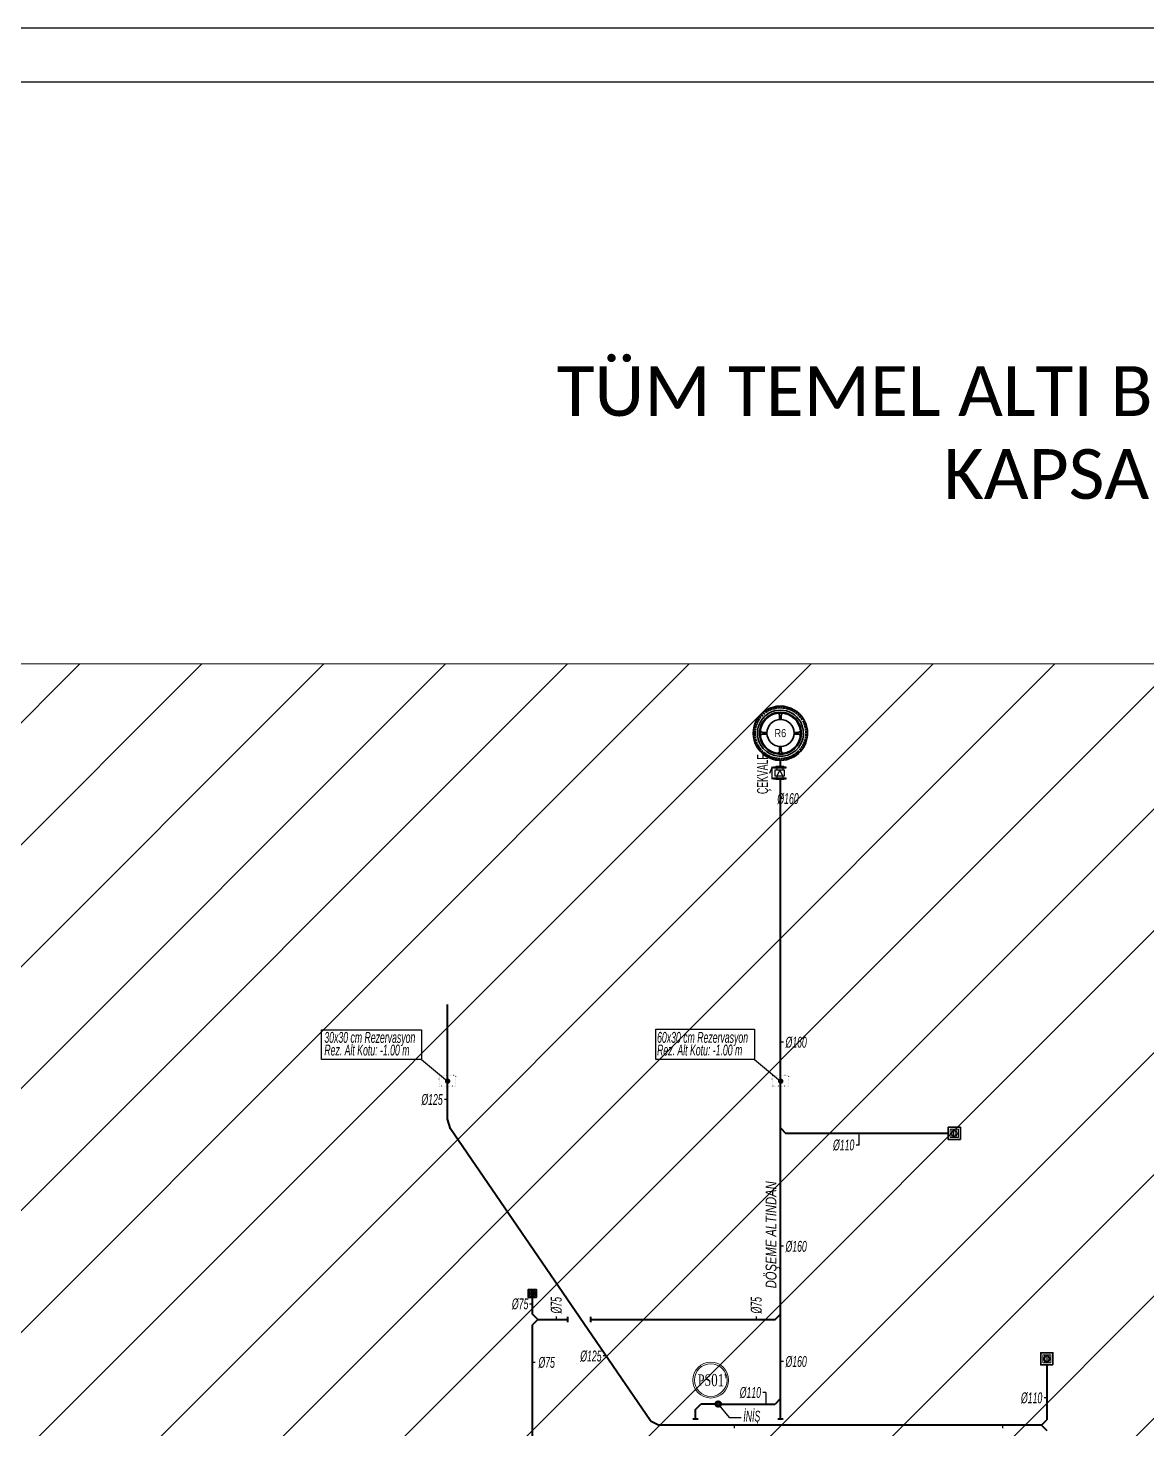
# Model space of a CAD drawing. Header units: centimetres. Extents: x 372964 to 529194, y 28783 to 59011.
# Drawn here: x 485205 to 487266, y 56431 to 59011 of the extents above; entities that cross this region are included whole.
import ezdxf
from ezdxf.enums import TextEntityAlignment as Align

# ---------------------------------------------------------------- set-up
doc = ezdxf.new("R2010")
doc.units = ezdxf.units.CM
doc.linetypes.add('DOT', pattern=[0.25, 0, -0.25])
doc.layers.get('0').update_dxf_attribs({"lineweight": 9})
for name, color, linetype, lineweight in [('0-KRCN REZ.', 4, 'Continuous', 30), ('0-KRCN-IST-YAZI', 81, 'Continuous', 30), ('0-KRCN-SHT-PİSSU-BORU', 220, 'PISSU_LINE50', 40), ('0-KRCN-SHT-ROGAR', 151, 'Continuous', 35), ('0-KRCN-SHT-SÜZGEÇBANYO', 171, 'Continuous', 35), ('0-KRCN-SHT-YAZI-KOLADI-PİSSU', 1, 'Continuous', 35), ('0-KRCN-SHT-YAZI-ÇAP-PİSSU', 41, 'Continuous', 30), ('0-KRCN-SHT-ÇEKVALF', 4, 'Continuous', 25), ('0-KRCN-Z-ANTET', 71, 'Continuous', 30)]:
    doc.layers.add(name, color=color, linetype=linetype, lineweight=lineweight)
doc.styles.add('MUF', font='isocpeur.ttf')
doc.styles.add('style2', font='ARIALN.TTF', dxfattribs={"height": 0.1})
doc.styles.add('TROMANT', font='arial.ttf', dxfattribs={"width": 0.8})
doc.styles.add('YAZI', font='times.ttf')
doc.styles.add('ÇAP-2', font='ARIALNBI.TTF')
doc.linetypes.add('PISSU_LINE50', pattern='A,50,-10,["C",MUF,S=10,R=0,X=1,Y=-5],0', length=60)

# ---------------------------------------------------------------- blocks, each defined once
blk = doc.blocks.new('A$C354C280E')
at = {"layer": '0-KRCN-SHT-YAZI-KOLADI-PİSSU', "color": 6, "lineweight": 20}
for radius in [22, 20]:
    blk.add_circle((0, 0), radius, dxfattribs=at)
at = {"layer": '0-KRCN-SHT-YAZI-KOLADI-PİSSU', "color": 6, "style": 'YAZI', "width": 0.7}
blk.add_text('PS', height=14, rotation=360, dxfattribs=at).set_placement((0.6, 0), align=Align.MIDDLE_RIGHT)
blk.add_attdef('99', text='', height=14, rotation=360, dxfattribs=at).set_placement((0.6, 0), align=Align.MIDDLE_LEFT)
blk = doc.blocks.new('0-MEK-SHT-SÜZGEÇ BANYO-1')
at = {"layer": '0-KRCN-SHT-SÜZGEÇBANYO', "color": 120, "lineweight": 20}
for p, q in [((-5, -4.5), (5, -4.5)), ((-5, -6.5), (5, -6.5)), ((-5, -8.5), (5, -8.5)), ((-5, -10.5), (5, -10.5))]:
    blk.add_line(p, q, dxfattribs=at)
at = {"layer": '0-KRCN-SHT-SÜZGEÇBANYO'}
blk.add_lwpolyline([(-7.5, 0), (7.5, 0), (7.5, -15), (-7.5, -15)], close=True, dxfattribs=at)
at = {"layer": '0-KRCN-SHT-SÜZGEÇBANYO', "color": 120, "lineweight": 20}
blk.add_lwpolyline([(-5, -2.5), (5, -2.5), (5, -12.5), (-5, -12.5)], close=True, dxfattribs=at)
at = {"layer": '0-KRCN-SHT-SÜZGEÇBANYO'}
blk.add_circle((0, -7.5), 3.5, dxfattribs=at)
blk = doc.blocks.new('G$CAA6DA624')
at = {"layer": '0-KRCN-SHT-YAZI-ÇAP-PİSSU', "linetype": 'Continuous'}
blk.add_lwpolyline([(0, 54.6), (184, 54.6), (184, -0.1), (0, 0)], close=True, dxfattribs=at)
at = {"layer": '0-KRCN-SHT-YAZI-ÇAP-PİSSU', "linetype": 'Continuous', "style": 'ÇAP-2', "width": 0.7}
for s, p in [('30x30 cm Rezervasyon', (5.1, 30.7)), ('Rez. Alt Kotu: -1.00 m', (5.1, 7.4))]:
    blk.add_text(s, height=20, dxfattribs=at).set_placement(p)
blk = doc.blocks.new('G$CD316F46C')
at = {"layer": '0-KRCN-SHT-ROGAR'}
for p, q in [((-38.2, 25.5), (-40.7, 27.1)), ((-36.4, 28.1), (-38.8, 29.9)), ((-35.4, 29.3), (-37.7, 31.2)), ((-33.3, 31.7), (-35.5, 33.8)), ((-32.2, 32.8), (-34.3, 35)), ((-29.8, 35), (-31.8, 37.3)), ((-28.6, 36), (-30.5, 38.3)), ((-26.1, 37.9), (-27.8, 40.4)), ((-24.8, 38.7), (-26.4, 41.3)), ((-22, 40.4), (-23.4, 43)), ((-20.6, 41.1), (-22, 43.8)), ((-17.7, 42.4), (-18.9, 45.2)), ((-16.3, 43), (-17.3, 45.8)), ((-13.2, 44), (-14.1, 46.9)), ((-11.7, 44.4), (-12.5, 47.4)), ((-8.6, 45.1), (-9.1, 48.1)), ((-7.1, 45.4), (-7.5, 48.4)), ((-3.9, 45.8), (-4.1, 48.8)), ((-2.3, 45.9), (-2.5, 48.9)), ((0.9, 45.9), (1, 48.9)), ((2.4, 45.8), (2.6, 48.8)), ((5.6, 45.5), (6, 48.5)), ((7.2, 45.3), (7.6, 48.3)), ((10.3, 44.7), (11, 47.6)), ((11.8, 44.3), (12.6, 47.2)), ((14.9, 43.3), (15.9, 46.2)), ((16.3, 42.8), (17.4, 45.6)), ((19.3, 41.5), (20.6, 44.2)), ((20.7, 40.8), (22, 43.5)), ((23.5, 39.2), (25, 41.8)), ((24.8, 38.4), (26.4, 40.9)), ((27.4, 36.6), (29.2, 38.9)), ((28.6, 35.6), (30.5, 37.9)), ((31, 33.5), (33.1, 35.7)), ((32.1, 32.4), (34.3, 34.5)), ((34.3, 30), (36.6, 32)), ((35.3, 28.8), (37.6, 30.7)), ((37.2, 26.2), (39.7, 28)), ((38.1, 25), (40.6, 26.6)), ((-45.7, 2.7), (-48.7, 2.8)), ((-45.6, 4.2), (-48.6, 4.5)), ((-45.2, 7.4), (-48.2, 7.9)), ((-44.9, 8.9), (-47.9, 9.5)), ((-44.2, 12.1), (-47.1, 12.8)), ((-43.8, 13.5), (-46.7, 14.4)), ((-42.8, 16.6), (-45.6, 17.7)), ((-42.2, 18), (-45, 19.2)), ((-40.8, 20.9), (-43.5, 22.3)), ((-40.1, 22.3), (-42.8, 23.8)), ((-39.1, 24.2), (-41.6, 25.7)), ((39.7, 22.2), (42.3, 23.6)), ((40.4, 20.8), (43.1, 22.2)), ((41.7, 17.9), (44.5, 19.1)), ((42.3, 16.5), (45.1, 17.5)), ((43.3, 13.4), (46.2, 14.3)), ((43.8, 11.9), (46.7, 12.7)), ((44.5, 8.8), (47.4, 9.3)), ((44.7, 7.3), (47.7, 7.7)), ((45.1, 4.1), (48.1, 4.3)), ((45.2, 2.5), (48.2, 2.7)), ((-45.7, -0.6), (-48.7, -0.6)), ((-45.7, -2.1), (-48.7, -2.3)), ((-45.4, -5.3), (-48.4, -5.7)), ((-45.1, -6.8), (-48.1, -7.3)), ((-44.5, -10), (-47.5, -10.7)), ((-44.1, -11.5), (-47, -12.3)), ((-43.2, -14.6), (-46, -15.5)), ((-42.7, -16), (-45.5, -17.1)), ((-41.4, -19), (-44.1, -20.2)), ((-40.7, -20.3), (-43.4, -21.7)), ((-39.1, -23.2), (-41.7, -24.7)), ((-38.3, -24.5), (-40.8, -26.1)), ((37.1, -25.5), (39.6, -27.2)), ((38, -24.2), (40.5, -25.8)), ((40.1, -20.5), (42.8, -21.9)), ((40.8, -19.1), (43.5, -20.4)), ((42.1, -16.1), (44.9, -17.2)), ((42.6, -14.7), (45.5, -15.7)), ((43.6, -11.6), (46.5, -12.4)), ((44, -10.1), (46.9, -10.8)), ((44.6, -7), (47.6, -7.5)), ((44.8, -5.4), (47.8, -5.8)), ((45.2, -0.7), (48.2, -0.8)), ((45.2, -2.2), (48.2, -2.4)), ((-36.5, -27.1), (-38.9, -28.9)), ((-35.5, -28.3), (-37.8, -30.2)), ((-33.4, -30.7), (-35.6, -32.8)), ((-32.3, -31.8), (-34.4, -34)), ((-29.9, -34), (-31.9, -36.3)), ((-28.8, -35), (-30.6, -37.4)), ((-26.2, -36.9), (-27.9, -39.4)), ((-24.9, -37.8), (-26.5, -40.3)), ((-22.1, -39.4), (-23.6, -42.1)), ((-20.8, -40.2), (-22.1, -42.8)), ((-17.8, -41.5), (-19, -44.3)), ((-16.4, -42.1), (-17.5, -44.9)), ((-13.4, -43.1), (-14.2, -46)), ((-11.9, -43.5), (-12.6, -46.4)), ((-8.7, -44.2), (-9.3, -47.2)), ((-7.2, -44.5), (-7.7, -47.5)), ((-4, -44.9), (-4.3, -47.9)), ((-2.5, -45), (-2.6, -48)), ((0.7, -45), (0.8, -48)), ((2.3, -45), (2.5, -48)), ((5.5, -44.7), (5.9, -47.7)), ((7, -44.5), (7.5, -47.4)), ((10.2, -43.8), (10.9, -46.8)), ((11.7, -43.5), (12.5, -46.4)), ((14.7, -42.5), (15.7, -45.3)), ((16.2, -42), (17.3, -44.8)), ((19.1, -40.7), (20.4, -43.4)), ((20.5, -40), (21.9, -42.7)), ((23.3, -38.4), (24.9, -41)), ((24.7, -37.6), (26.3, -40.1)), ((27.3, -35.8), (29.1, -38.2)), ((28.5, -34.8), (30.4, -37.1)), ((30.9, -32.7), (33, -34.9)), ((32, -31.6), (34.2, -33.7)), ((34.2, -29.3), (36.5, -31.2)), ((35.2, -28.1), (37.5, -30))]:
    blk.add_line(p, q, dxfattribs=at)
at = {"layer": '0-KRCN-SHT-ROGAR', "color": 120}
for p, q in [((-1.7, 24.9), (-1.7, 33.1)), ((1.4, 25), (1.4, 33.1)), ((-24.9, 2), (-32.9, 2)), ((24.9, 1.9), (32.4, 1.9)), ((-25, -1.1), (-32.9, -1.1)), ((-1.8, -24.9), (-1.8, -32.2)), ((1.3, -25), (1.3, -32.2)), ((25, -1.2), (32.4, -1.2))]:
    blk.add_line(p, q, dxfattribs=at)
blk.add_circle((0, 0), 25, dxfattribs=at)
at = {"layer": '0-KRCN-SHT-ROGAR'}
for radius, start, end in [(50, 329.911, 149.911), (48.5, 146.6265, 148.5734), (48.5, 140.6265, 142.5734), (42.5, 329.911, 149.911), (48.5, 134.6265, 136.5734), (48.5, 128.6265, 130.5734), (48.5, 122.6265, 124.5734), (48.5, 116.6265, 118.5734), (48.5, 110.6265, 112.5734), (48.5, 104.6265, 106.5734), (48.5, 98.6265, 100.5734), (48.5, 92.6265, 94.5734), (48.5, 86.6265, 88.5734), (48.5, 80.6265, 82.5734), (48.5, 74.6265, 76.5734), (48.5, 68.6265, 70.5734), (48.5, 62.6265, 64.5734), (48.5, 56.6265, 58.5734), (48.5, 50.6265, 52.5734), (48.5, 44.6265, 46.5734), (48.5, 38.6265, 40.5734), (48.5, 32.6265, 34.5734), (50, 149.911, 329.911), (48.5, 175.2486, 177.1955), (48.5, 169.2486, 171.1955), (48.5, 163.2486, 165.1955), (48.5, 157.2486, 159.1955), (48.5, 151.2486, 153.1955), (42.5, 149.911, 329.911), (38.7, 149.911, 329.911), (37.2, 149.911, 329.911), (48.5, 26.6265, 28.5734), (48.5, 20.6265, 22.5734), (48.5, 14.6265, 16.5734), (48.5, 8.6265, 10.5734), (48.5, 2.6265, 4.5734), (48.5, 181.2486, 183.1955), (48.5, 187.2486, 189.1955), (48.5, 193.2486, 195.1955), (48.5, 199.2486, 201.1955), (48.5, 205.2486, 207.1955), (48.5, 211.2486, 213.1955), (48.5, 332.6265, 334.5734), (48.5, 338.6265, 340.5734), (48.5, 344.6265, 346.5734), (48.5, 350.6265, 352.5734), (48.5, 356.6265, 358.5734), (48.5, 217.2486, 219.1955), (48.5, 223.2486, 225.1955), (48.5, 229.2486, 231.1955), (48.5, 235.2486, 237.1955), (48.5, 241.2486, 243.1955), (48.5, 247.2486, 249.1955), (48.5, 253.2486, 255.1955), (48.5, 259.2486, 261.1955), (48.5, 265.2486, 267.1955), (48.5, 271.2486, 273.1955), (48.5, 277.2486, 279.1955), (48.5, 283.2486, 285.1955), (48.5, 289.2486, 291.1955), (48.5, 295.2486, 297.1955), (48.5, 301.2486, 303.1955), (48.5, 307.2486, 309.1955), (48.5, 313.2486, 315.1955), (48.5, 319.2486, 321.1955), (48.5, 325.2486, 327.1955)]:
    blk.add_arc((-0.3, 0.4), radius, start, end, dxfattribs=at)
at = {"layer": '0-KRCN-SHT-ROGAR', "color": 120}
for centre, radius, start, end in [((-0.3, 0.4), 38.7, 329.911, 149.911), ((-0.3, 0.4), 37.2, 329.911, 149.911), ((-6.2, 33.1), 4.52, 359.911, 71.7708), ((5.9, 33), 4.52, 108.3327, 179.911), ((-32.9, 6.5), 4.52, 198.0512, 269.911), ((32.4, 6.4), 4.52, 269.911, 341.7708), ((-32.9, -5.6), 4.52, 89.911, 161.4893), ((32.4, -5.7), 4.52, 18.3327, 89.911), ((-6.3, -32.2), 4.52, 288.0512, 359.911), ((5.8, -32.2), 4.52, 179.911, 251.4893)]:
    blk.add_arc(centre, radius, start, end, dxfattribs=at)
blk = doc.blocks.new('G$CADAFA931')
blk.add_wipeout([(-2, 4.8), (-1.7, 4.8), (-1.7, 7.5), (0, 7.5), (0, 3.7), (2.2, 3.7), (2.2, 5.6), (9.8, 5.6), (9.8, 3.7), (12, 3.7), (12, 7.5), (13.7, 7.5), (13.7, 4.8), (14, 4.8), (14, -4.8), (13.7, -4.8), (13.7, -7.5), (12, -7.5), (12, -3.7), (9.8, -3.7), (9.8, -5.6), (2.2, -5.6), (2.2, -3.7), (0, -3.7), (0, -7.5), (-1.7, -7.5), (-1.7, -4.8), (-2, -4.8)]).dxf.layer = '0-KRCN-SHT-ÇEKVALF'
at = {"layer": '0-KRCN-SHT-ÇEKVALF'}
for p, q in [((2.2, 3.7), (0, 3.7)), ((2.2, 3.7), (9.8, 0)), ((9.8, 0), (2.2, -3.7)), ((12, 3.7), (9.8, 3.7)), ((-1.7, -9.2), (13.7, -9.2)), ((2.2, -3.7), (0, -3.7)), ((13.7, -9.2), (5.5, -12.8)), ((9.8, 0), (9.8, 0)), ((12, -3.7), (9.8, -3.7))]:
    blk.add_line(p, q, dxfattribs=at)
for points in [[(-1.7, 4.8), (-2, 4.8), (-2, -4.8), (-1.7, -4.8)], [(5.2, -5.6), (9.8, -5.6), (9.8, 5.6), (2.2, 5.6), (2.2, -5.6), (5.2, -5.6)], [(13.7, 4.8), (14, 4.8), (14, -4.8), (13.7, -4.8)]]:
    blk.add_lwpolyline(points, dxfattribs=at)
for points in [[(-1.7, 7.5), (-1.7, -7.5), (0, -7.5), (0, 7.5)], [(12, 7.5), (12, -7.5), (13.7, -7.5), (13.7, 7.5)]]:
    blk.add_lwpolyline(points, close=True, dxfattribs=at)

msp = doc.modelspace()

# ---------------------------------------------------------------- hatches: boundary and pattern name
h = msp.add_hatch()
h.set_pattern_fill('ANSI31', color=8, scale=50, style=0)
h.paths.add_polyline_path([(475400, 51640), (498580, 51640), (498580, 57840), (475400, 57840)])
at = {"layer": '0-KRCN-SHT-PİSSU-BORU'}
h = msp.add_hatch(dxfattribs=at)
h.set_pattern_fill('ANSI37', color=256, scale=0.2, angle=180)
h.set_pattern_definition([(45, (483098.7708, 64882.0681), (-0.449012806, 0.449012806), []), (135, (483098.7708, 64882.0681), (-0.449012806, -0.449012806), [])])
h.paths.add_polyline_path([(486479.015, 56476.932, 1), (486473.015, 56476.932, 1)])
h.paths.add_polyline_path([(486481.015, 56476.932, 1), (486471.015, 56476.932, 1)])
at = {"layer": '0-KRCN-SHT-YAZI-ÇAP-PİSSU', "linetype": 'Continuous'}
h = msp.add_hatch(color=256, dxfattribs=at)
h.dxf.hatch_style = 1
edge = h.paths.add_edge_path()
edge.add_arc((485977.549, 57071.579), 5, -90, 270, ccw=False)
h = msp.add_hatch(color=256, dxfattribs=at)
h.dxf.hatch_style = 1
edge = h.paths.add_edge_path()
edge.add_arc((486591.119, 57071.579), 5, -90, 270, ccw=False)

# ---------------------------------------------------------------- linework, layer by layer
at = {"color": 8}
msp.add_lwpolyline([(498580, 51640), (475400, 51640), (475400, 57840), (498580, 57840)], close=True, dxfattribs=at)
at = {"layer": '0-KRCN REZ.', "linetype": 'DOT', "ltscale": 10}
for points in [[(485992.002, 57062.563), (485962.002, 57062.563), (485962.002, 57082.563), (485992.002, 57082.563)], [(486605.572, 57062.563), (486575.572, 57062.563), (486575.572, 57082.563), (486605.572, 57082.563)]]:
    msp.add_lwpolyline(points, close=True, dxfattribs=at)
at = {"layer": '0-KRCN-SHT-PİSSU-BORU'}
for p, q in [((486590.572, 56449.425), (486590.572, 57662.403)), ((486590.572, 56985.399), (486600.572, 56975.399)), ((486899.596, 56975.399), (486600.572, 56975.399)), ((486133.59, 56642.53), (486133.59, 56680.476)), ((486143.59, 56632.53), (486133.59, 56642.53)), ((486580.572, 56632.53), (486590.572, 56642.53)), ((486143.59, 56632.53), (486133.59, 56622.53)), ((486133.59, 56085.262), (486133.59, 56622.53)), ((486143.59, 56632.53), (486198.809, 56632.53)), ((486241.5, 56632.53), (486580.572, 56632.53)), ((486590.572, 56486.932), (486580.572, 56476.932)), ((486433.915, 56466.932), (486443.915, 56476.932)), ((486433.915, 56449.425), (486433.915, 56466.932)), ((486471.015, 56476.932), (486443.915, 56476.932)), ((486481.015, 56476.932), (486580.572, 56476.932))]:
    msp.add_line(p, q, dxfattribs=at)
at = {"layer": '0-KRCN-SHT-PİSSU-BORU', "color": 2}
for p, q in [((485977.002, 57001.885), (485977.002, 57212.563)), ((486351.487, 56446.199), (485982.661, 56983.64)), ((487081.557, 56549.036), (487081.557, 56447.954)), ((486351.487, 56446.199), (486367.145, 56437.954)), ((487071.557, 56437.954), (486367.145, 56437.954))]:
    msp.add_line(p, q, dxfattribs=at)
at = {"layer": '0-KRCN-SHT-PİSSU-BORU', "color": 3}
for p, q in [((485982.661, 56983.64), (485977.002, 57001.885)), ((487071.557, 56437.954), (487081.557, 56447.954)), ((487071.557, 56437.954), (487081.557, 56427.954))]:
    msp.add_line(p, q, dxfattribs=at)
at = {"layer": '0-KRCN-SHT-PİSSU-BORU', "color": 4}
for p, q in [((486198.809, 56627.53), (486198.809, 56637.53)), ((486241.5, 56627.53), (486241.5, 56637.53)), ((486428.915, 56449.425), (486438.915, 56449.425)), ((486585.572, 56449.425), (486595.572, 56449.425))]:
    msp.add_line(p, q, dxfattribs=at)
at = {"layer": '0-KRCN-SHT-PİSSU-BORU'}
for radius in [5, 3]:
    msp.add_circle((486476.015, 56476.932), radius, dxfattribs=at)
at = {"layer": '0-KRCN-SHT-YAZI-ÇAP-PİSSU', "linetype": 'Continuous'}
for p, q in [((486595.928, 57592.27), (486590.582, 57592.27)), ((486595.928, 57143.566), (486590.582, 57143.566)), ((485929.326, 57111.449), (485977.002, 57071.404)), ((486542.896, 57111.449), (486590.572, 57071.404)), ((485977.002, 57037.951), (485971.656, 57037.951)), ((486735.328, 56954.006), (486735.328, 56975.399)), ((486735.328, 56954.006), (486729.982, 56954.006)), ((486595.928, 56767.581), (486590.582, 56767.581)), ((486128.244, 56661.503), (486133.59, 56661.503)), ((486177.553, 56637.876), (486177.553, 56632.53)), ((486545.903, 56637.876), (486545.903, 56632.53)), ((486269.658, 56565.437), (486264.312, 56565.437)), ((486138.936, 56553.702), (486133.59, 56553.702)), ((486595.928, 56555.527), (486590.582, 56555.527)), ((486563.419, 56498.325), (486558.073, 56498.325)), ((486563.419, 56498.325), (486563.419, 56476.932)), ((487081.557, 56488.221), (487076.211, 56488.221)), ((486476.015, 56476.932), (486495.832, 56452.346)), ((486495.832, 56452.346), (486518.361, 56452.346)), ((486505.57, 56437.954), (486505.57, 56432.608)), ((486999.921, 56437.954), (486999.921, 56432.608))]:
    msp.add_line(p, q, dxfattribs=at)
at = {"layer": '0-KRCN-SHT-YAZI-ÇAP-PİSSU', "linetype": 'Continuous', "elevation": 0}
msp.add_lwpolyline([(486360.831, 57167.68), (486542.896, 57167.627), (486542.896, 57111.449), (486360.831, 57111.503)], close=True, dxfattribs=at)
at = {"layer": '0-KRCN-Z-ANTET'}
for points in [[(405464.066, 50011.261), (529193.918, 50011.261), (529193.918, 59011.261), (405464.066, 59011.261)], [(470564.066, 50111.261), (502064.066, 50111.261), (502064.066, 58911.261), (470564.066, 58911.261)]]:
    msp.add_lwpolyline(points, close=True, dxfattribs=at)

# ---------------------------------------------------------------- block references
at = {"layer": '0-KRCN-SHT-ROGAR', "xscale": -1, "rotation": 180}
msp.add_blockref('G$CD316F46C', (486590.823, 57712.841), dxfattribs=at)
at = {"layer": '0-KRCN-SHT-SÜZGEÇBANYO', "xscale": -1.5, "yscale": 1.5, "zscale": 1.5, "rotation": 270}
for p in [(486922.096, 56975.399), (487092.664, 56560.286)]:
    msp.add_blockref('0-MEK-SHT-SÜZGEÇ BANYO-1', p, dxfattribs=at)
at = {"layer": '0-KRCN-SHT-SÜZGEÇBANYO', "xscale": -1, "rotation": 270}
msp.add_blockref('0-MEK-SHT-SÜZGEÇ BANYO-1', (486141.09, 56680.476), dxfattribs=at)
at = {"layer": '0-KRCN-SHT-YAZI-KOLADI-PİSSU', "color": 6, "lineweight": 20}
ref = msp.add_blockref('A$C354C280E', (486462.173, 56521.061), dxfattribs=dict(at, xscale=1.5, yscale=1.5, zscale=1.5))
ref.add_attrib('99', "01'", dxfattribs={"color": 6, "height": 22.5, "style": 'YAZI', "width": 0.7}).set_placement((486463.077, 56521.061), align=Align.MIDDLE_LEFT)
at = {"layer": '0-KRCN-SHT-YAZI-ÇAP-PİSSU', "linetype": 'Continuous'}
msp.add_blockref('G$CAA6DA624', (485745.311, 57111.503), dxfattribs=at)

# ---------------------------------------------------------------- texts
at = {"layer": '0-KRCN-IST-YAZI', "color": 1, "insert": (487671.632, 58388.434), "char_height": 100, "width": 4452, "attachment_point": 2, "style": 'YAZI'}
msp.add_mtext('{\\fCalibri|b0|i0|c162|p34;\\H0.916667x;TÜM TEMEL ALTI BORULAMA KABA İŞLER YAPIM İŞİ \\PKAPSAMINDA YAPILMIŞTIR}', dxfattribs=at)
at = {"layer": '0-KRCN-SHT-ROGAR', "style": 'TROMANT', "width": 0.8}
msp.add_text('R6', height=15, dxfattribs=at).set_placement((486590.39, 57712.693), align=Align.MIDDLE)
at = {"layer": '0-KRCN-SHT-YAZI-ÇAP-PİSSU', "linetype": 'Continuous', "style": 'ÇAP-2', "width": 0.7}
for s, p in [('%%C160', (486624.139, 57592.062)), ('%%C160', (486639.139, 57143.358)), ('%%C125', (485968.42, 57037.905)), ('%%C110', (486726.701, 56954.13)), ('%%C160', (486639.139, 56767.373)), ('%%C75', (486126.249, 56661.457)), ('%%C75', (486175.092, 56553.656)), ('%%C125', (486261.076, 56565.391)), ('%%C160', (486639.139, 56555.319)), ('%%C110', (486554.791, 56498.201)), ('%%C110', (487072.93, 56488.346)), ('İNİŞ', (486553.453, 56454.663))]:
    msp.add_text(s, height=20, dxfattribs=at).set_placement(p, align=Align.MIDDLE_RIGHT)
for s, p in [('60x30 cm Rezervasyon', (486363.38, 57142.237)), ('Rez. Alt Kotu: -1.00 m', (486363.38, 57118.927))]:
    msp.add_text(s, height=20, dxfattribs=at).set_placement(p)
at = {"layer": '0-KRCN-SHT-YAZI-ÇAP-PİSSU', "linetype": 'Continuous', "style": 'ÇAP-2', "width": 0.9}
msp.add_text('DÖŞEME ALTINDAN', height=20, rotation=90, dxfattribs=at).set_placement((486573.269, 56690.107, -0.458), align=Align.MIDDLE_LEFT)
at = {"layer": '0-KRCN-SHT-YAZI-ÇAP-PİSSU', "linetype": 'Continuous', "style": 'ÇAP-2', "width": 0.7}
for p in [(486177.599, 56674.032), (486545.949, 56674.032)]:
    msp.add_text('%%C75', height=20, rotation=90, dxfattribs=at).set_placement(p, align=Align.MIDDLE_RIGHT)
at = {"layer": '0-KRCN-SHT-ÇEKVALF', "style": 'style2', "width": 0.7}
msp.add_text('ÇEKVALF', height=20, rotation=90, dxfattribs=at).set_placement((486567.576, 57600.433))

# ---------------------------------------------------------------- next in the draw order: block references
at = {"layer": '0-KRCN-SHT-ÇEKVALF', "xscale": -1.5, "yscale": 1.5, "zscale": 1.5, "rotation": 270}
msp.add_blockref('G$CADAFA931', (486589.352, 57630.215), dxfattribs=at)

doc.saveas('drawing.dxf')
